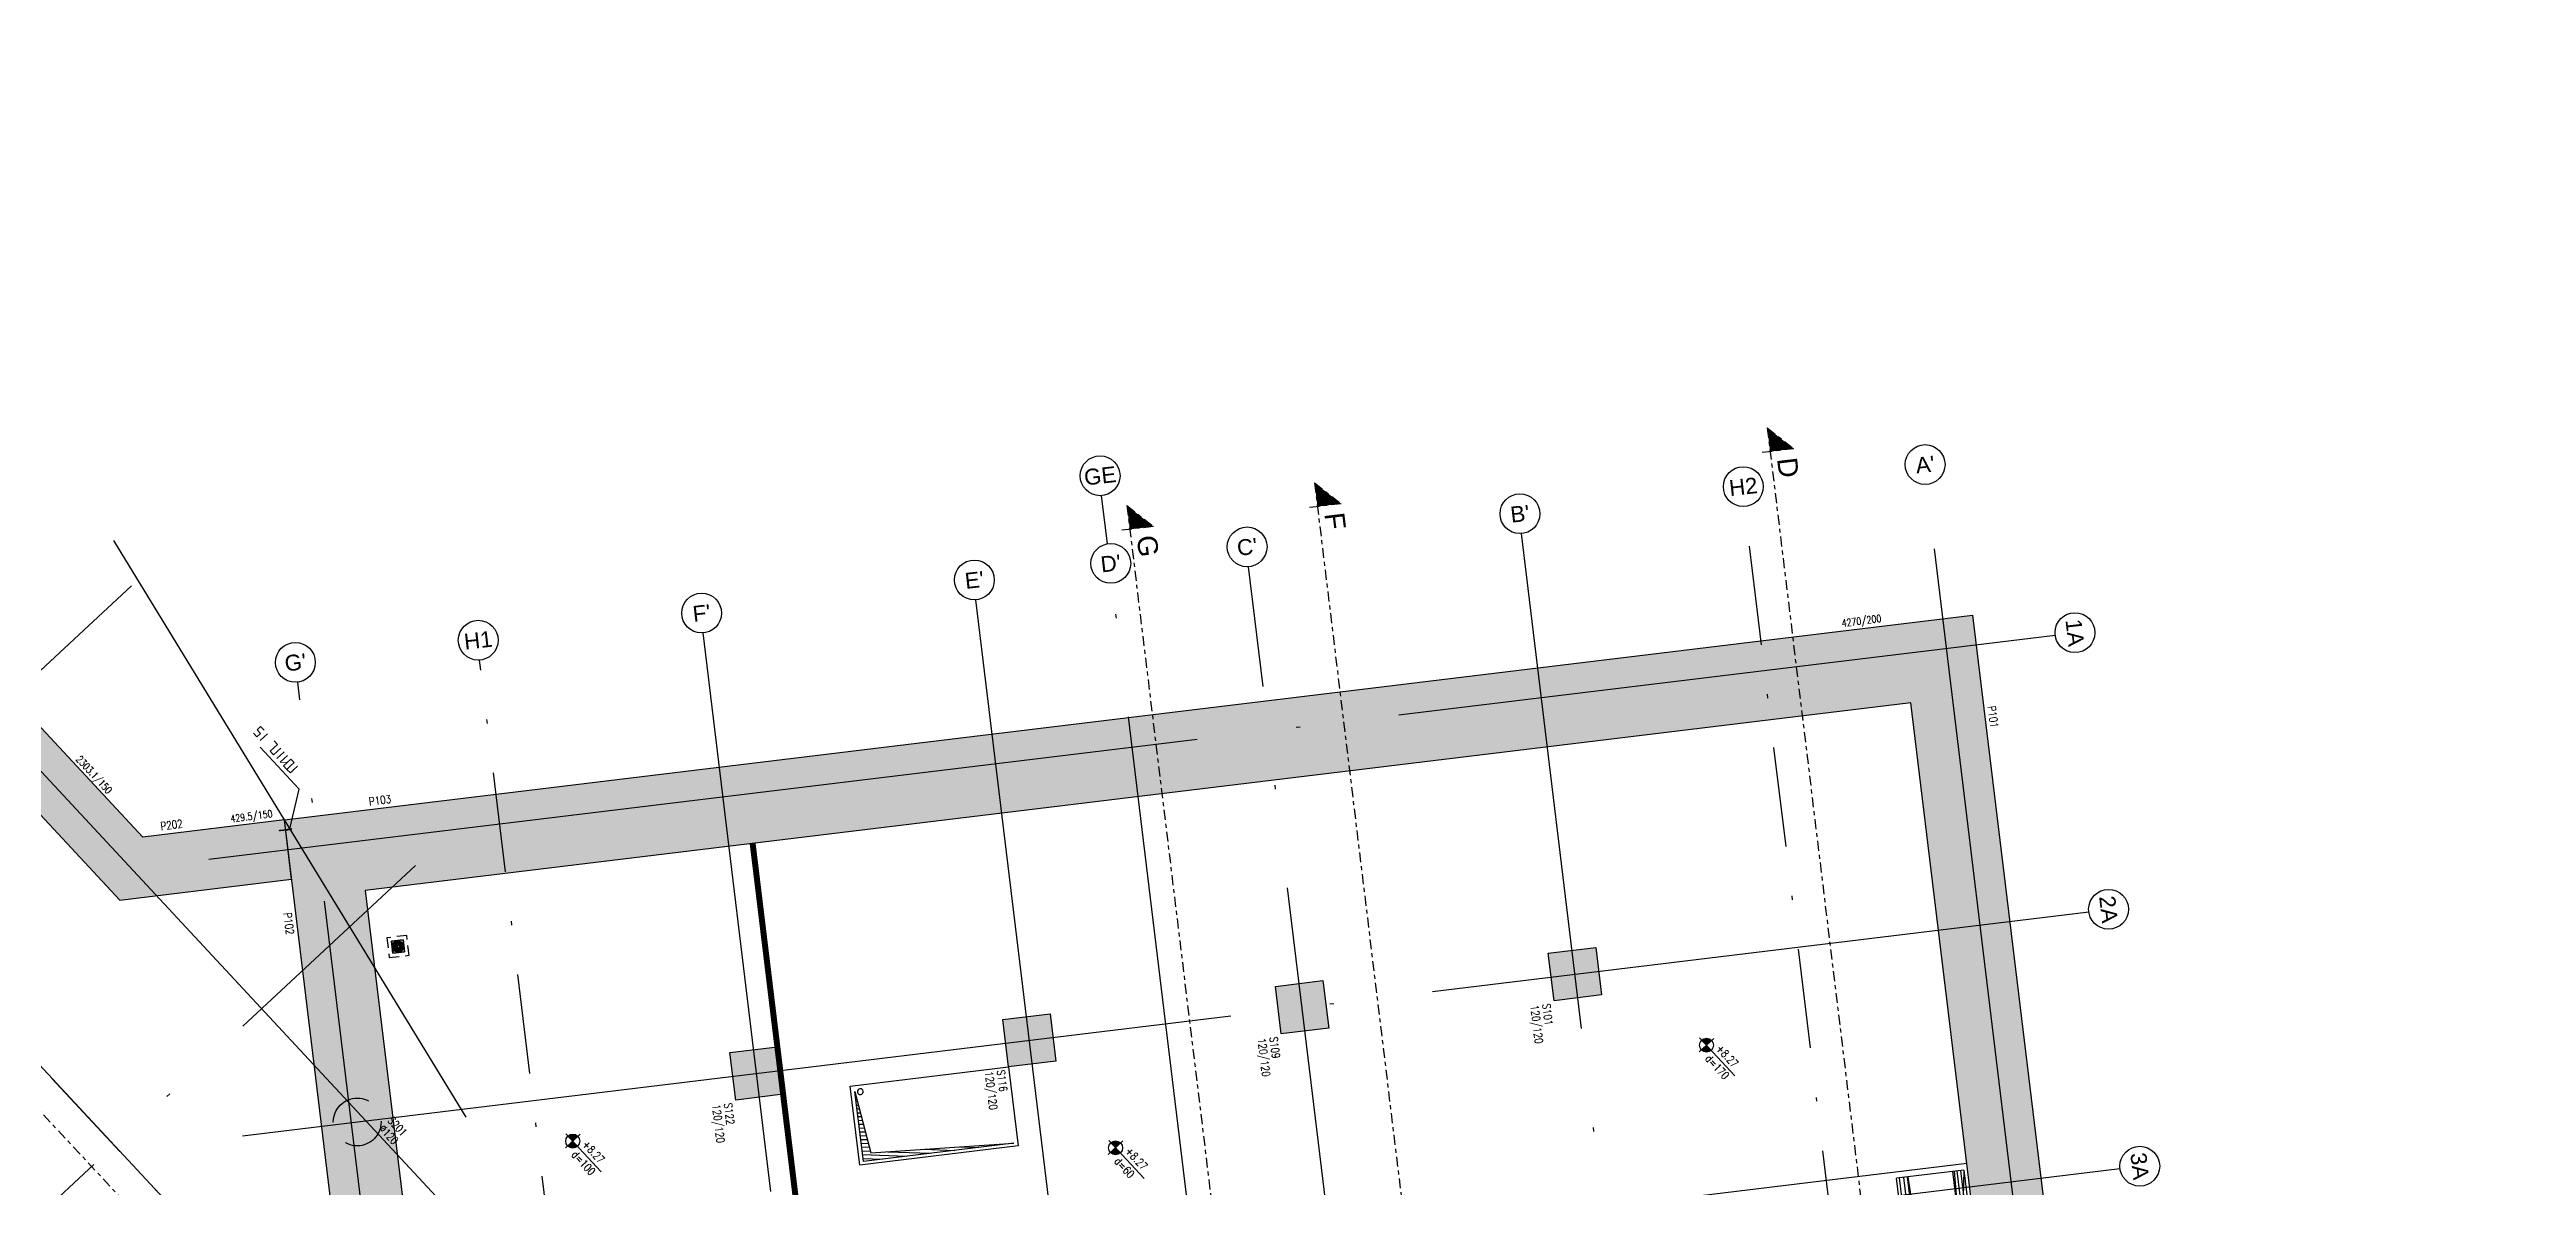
# Model space of a CAD drawing. Header units: millimetres. Extents: x 400382 to 401267, y 4543945 to 4544126.
# Drawn here: x 400428.8 to 400491, y 4544085.5 to 4544114.1 of the extents above; entities that cross this region are included whole.
import ezdxf
from ezdxf.enums import TextEntityAlignment as Align

# ---------------------------------------------------------------- set-up
doc = ezdxf.new("R2010")
doc.units = ezdxf.units.MM
for name, pattern in [('AKS', [3, 2.5, -0.25, 0, -0.25]), ('CENTER', [2, 1.25, -0.25, 0.25, -0.25]), ('CIZGI', [0.4, 0.25, -0.15]), ('CONTINU', [0]), ('DASHDOT2', [0.5, 0.25, -0.125, 0, -0.125]), ('HIDDEN', [0.375, 0.25, -0.125])]:
    doc.linetypes.add(name, pattern=pattern)
doc.layers.add('A-DETL', color=90, linetype='Continuous', lineweight=15)
for name, color, linetype in [('aks prota', 2, 'AKS'), ('boşluk prota', 2, 'Continuous'), ('boşluk taraması prota', 252, 'Continuous'), ('caks prota', 4, 'Continuous'), ('kesit tarama prota', 252, 'Continuous'), ('kiriş prota', 6, 'Continuous'), ('kolon prota', 1, 'Continuous'), ('kolon tarama prota', 252, 'Continuous'), ('lkolon prota', 4, 'Continuous'), ('lperde prota', 4, 'Continuous'), ('merdiven prota', 2, 'Continuous'), ('not çizgisi prota', 4, 'Continuous'), ('perde prota', 1, 'Continuous'), ('PRT-AL-TUNEL_EKSENI', 14, 'DASHDOT2'), ('PRT-MI-a_fit_drainage', 10, 'Continuous'), ('skesit prota', 7, 'Continuous'), ('st-s_level (kot)', 6, 'Continuous'), ('st-s_levelmark (kot işareti)', 4, 'Continuous'), ('st_s_su tutucu', 2, 'Continuous'), ('st_s_ölçü', 4, 'Continuous'), ('taks prota', 7, 'Continuous'), ('tkesit prota', 7, 'Continuous'), ('tkolon prota', 6, 'Continuous'), ('tperde prota', 6, 'Continuous')]:
    doc.layers.add(name, color=color, linetype=linetype)
doc.styles.add('Arial', font='Arial.ttf')
doc.styles.add('OLCU', font='romanstw.shx')
doc.styles.add('TAKS', font='Arial Unicode.ttf')
doc.styles.add('tkolon', font='romanstw.shx')
doc.dimstyles.new('1-50', dxfattribs={"dimtxt": 10, "dimasz": 4, "dimexe": 4, "dimexo": 8, "dimgap": 4, "dimtad": 1, "dimdec": 1, "dimrnd": 0.05, "dimzin": 9, "dimdsep": 46, "dimtxsty": 'OLCU', "dimblk1": 'OBLIQUE', "dimblk2": 'OBLIQUE', "dimsah": 1, "dimcen": 2, "dimdle": 4, "dimclrd": 4, "dimclre": 4, "dimclrt": 3, "dimadec": 1, "dimazin": 0, "dimtfac": 1, "dimtdec": 1, "dimtix": 1, "dimtmove": 2, "dimatfit": 3, "dimldrblk": 'OBLIQUE', "dimfxl": 1, "dimtvp": 1, "dimtolj": 1, "dimtzin": 1, "dimarcsym": 0})

# ---------------------------------------------------------------- blocks, each defined once
blk = doc.blocks.new('yürüyen mer 4')
at = {"color": 253}
blk.add_line((53984.21775055777, 3429.070000000022), (53984.21775055777, 3599.070000000097), dxfattribs=at)
blk.add_lwpolyline([(52756.28562343948, 3429.070000000068), (52756.28562343948, 3599.070000000026)], dxfattribs=at)
at = {"layer": 'st_s_ölçü', "color": 252, "ltscale": 0.1}
for points in [[(52756.28562343948, 3599.070000000026), (53984.21775055777, 3599.070000000097)], [(52756.28562343948, 3591.57), (53984.21775055777, 3591.57)], [(53984.21775055777, 3581.82), (52756.28562343948, 3581.82)], [(52756.28562343948, 3571.569999999953), (53984.21775055777, 3571.569999999954)], [(52756.28562343948, 3529.070000000047), (53984.21775055777, 3569.753421775848)], [(53984.21775055777, 3453.600293309346), (52756.28562343948, 3499.070000000047)], [(52756.28562343948, 3456.570000000047), (53984.21775055777, 3456.570000000047)], [(53984.21775055777, 3446.32), (52756.28562343948, 3446.320000000001)], [(52756.28562343948, 3436.570000000001), (53984.21775055777, 3436.57)], [(53984.21775055777, 3429.070000000022), (52756.28562343948, 3429.070000000068)]]:
    blk.add_lwpolyline(points, dxfattribs=at)
blk = doc.blocks.new('PLAN_KOT')
at = {"layer": 'st-s_levelmark (kot işareti)'}
h = blk.add_hatch(color=256, dxfattribs=at)
h.paths.add_polyline_path([(0, 17.5, 0.4142135623730951), (-17.5, 0), (0, 0)])
h.paths.add_polyline_path([(17.5, 0), (0, 0), (0, -17.5, 0.4142135623730951)])
for p, q in [((105, 0), (-25, 0)), ((0, 25), (0, -25))]:
    blk.add_line(p, q, dxfattribs=at)
blk.add_circle((0, 0), 17.5, dxfattribs=at)
at = {"layer": 'st-s_level (kot)', "color": 6, "style": 'OLCU', "width": 0.8}
for tag, p in [('KOT', (22.6700442370493, 9.780006943954504)), ('DÖŞEME_KALINLIĞI', (22.6700442370493, -27.62999305603444))]:
    blk.add_attdef(tag, p, '', height=20, dxfattribs=at)
blk = doc.blocks.new('_Oblique')
at = {"layer": 'st_s_ölçü', "lineweight": -2}
blk.add_line((-0.5, -0.5), (0.5, 0.5), dxfattribs=at)
blk = doc.blocks.new('D')
at = {"layer": 'st_s_su tutucu', "linetype": 'CONTINU', "ltscale": 0.2}
for p, q in [((-39987.83090962706, 52508.18991963421), (-39992.63090966878, 52508.18991966914)), ((-39992.63090966878, 52508.18991966914), (-39992.63090980848, 52507.38991968935)), ((-39992.63090980848, 52507.38991968935), (-39990.63090962501, 52506.05655179494)), ((-39990.6309096902, 52498.50671976196), (-39991.53117650332, 52498.50671977942)), ((-39991.53117650332, 52498.50671977942), (-39991.53117639622, 52497.87311976865)), ((-39991.53117639622, 52497.87311976865), (-39990.63090970417, 52497.87311978029)), ((-39990.63090962501, 52506.05655179494), (-39990.6309096902, 52498.50671976196)), ((-39990.63090970417, 52497.87311978029), (-39990.63090980196, 52488.50671968629)), ((-39989.83090974534, 52506.05655187643), (-39987.83090964103, 52507.38991968935)), ((-39989.83090955907, 52498.50671965136), (-39989.83090974534, 52506.05655187643)), ((-39988.9306429881, 52498.50671966883), (-39989.83090955907, 52498.50671965136)), ((-39989.83090992229, 52488.50671961062), (-39989.83090981984, 52497.87311973373)), ((-39989.83090981984, 52497.87311973373), (-39988.93064300207, 52497.87311962313)), ((-39988.93064300207, 52497.87311962313), (-39988.9306429881, 52498.50671966883)), ((-39987.83090964103, 52507.38991968935), (-39987.83090962706, 52508.18991963421)), ((-39992.63090980848, 52448.98991960261), (-39990.63090962501, 52450.32328749701)), ((-39992.63090966878, 52448.18991962282), (-39992.63090980848, 52448.98991960261)), ((-39987.83090962706, 52448.18991965774), (-39992.63090966878, 52448.18991962282)), ((-39990.63090992199, 52478.65671955824), (-39991.93117670823, 52478.6567195757)), ((-39991.93117670823, 52478.6567195757), (-39991.93117659182, 52477.72311959402)), ((-39991.93117659182, 52477.72311959402), (-39990.63090987367, 52477.72311951835)), ((-39990.63090980196, 52488.50671968629), (-39991.53117661508, 52488.50671963972)), ((-39991.53117661508, 52488.50671963972), (-39991.53117662905, 52487.87311965806)), ((-39991.53117662905, 52487.87311965806), (-39990.630909937, 52487.87311964059)), ((-39991.53117661508, 52467.87311965223), (-39991.53117662905, 52468.5067196339)), ((-39991.53117662905, 52468.5067196339), (-39990.630909937, 52468.50671965136)), ((-39990.63090980196, 52467.87311960567), (-39991.53117661508, 52467.87311965223)), ((-39991.53117650332, 52457.87311951254), (-39991.53117639622, 52458.50671952331)), ((-39991.53117639622, 52458.50671952331), (-39990.63090970417, 52458.50671951166)), ((-39990.6309096902, 52457.87311953), (-39991.53117650332, 52457.87311951254)), ((-39990.630909937, 52487.87311964059), (-39990.63090992199, 52478.65671955824)), ((-39990.630909937, 52468.50671965136), (-39990.63090992199, 52477.72311973372)), ((-39990.63090970417, 52458.50671951166), (-39990.63090980196, 52467.87311960567)), ((-39990.63090962501, 52450.32328749701), (-39990.6309096902, 52457.87311953)), ((-39988.93064335132, 52488.50671965136), (-39989.83090992229, 52488.50671961062)), ((-39989.83091007002, 52478.65671960481), (-39989.8309099316, 52487.87311978029)), ((-39989.8309099316, 52487.87311978029), (-39988.93064311383, 52487.87311964059)), ((-39988.53064343977, 52478.65671965137), (-39989.83091007002, 52478.65671960481)), ((-39989.83090998934, 52477.72311965805), (-39988.53064344908, 52477.72311964058)), ((-39989.83091007002, 52477.72311968715), (-39989.8309099316, 52468.50671951166)), ((-39989.8309099316, 52468.50671951166), (-39988.93064311383, 52468.50671965136)), ((-39988.93064335132, 52467.87311964059), (-39989.83090992229, 52467.87311968134)), ((-39989.83090992229, 52467.87311968134), (-39989.83090981984, 52458.50671955823)), ((-39989.83090981984, 52458.50671955823), (-39988.93064300207, 52458.50671966883)), ((-39988.9306429881, 52457.87311962313), (-39989.83090955907, 52457.87311964059)), ((-39989.83090955907, 52457.87311964059), (-39989.83090974534, 52450.32328741552)), ((-39989.83090974534, 52450.32328741552), (-39987.83090964103, 52448.98991960261)), ((-39988.93064311383, 52487.87311964059), (-39988.93064335132, 52488.50671965136)), ((-39988.93064311383, 52468.50671965136), (-39988.93064335132, 52467.87311964059)), ((-39988.93064300207, 52458.50671966883), (-39988.9306429881, 52457.87311962313)), ((-39988.53064344908, 52477.72311964058), (-39988.53064343977, 52478.65671965137)), ((-39987.83090964103, 52448.98991960261), (-39987.83090962706, 52448.18991965774))]:
    blk.add_line(p, q, dxfattribs=at)
blk = doc.blocks.new('YER SUZGECI_20x20')
at = {"color": 2}
blk.add_lwpolyline([(-20, 0), (0, 0), (0, 20), (-20, 20)], close=True, dxfattribs=at)
for points in [[(0, 20), (-20, 0)], [(-20, 20), (0, 0)]]:
    blk.add_lwpolyline(points, dxfattribs=at)
blk.add_circle((-10, 10), 7, dxfattribs=at)
blk = doc.blocks.new('+8.27 mekanik')
at = {"layer": 'kolon tarama prota'}
for p, q in [((4932.640960768782, 139741.7524051609), (4632.640960768782, 139741.7524051609)), ((4632.640960768782, 139741.7524051609), (4632.640960768782, 139441.7524051609)), ((4632.640960768782, 139441.7524051609), (4632.640960768782, 139741.7524051609)), ((4632.640960768782, 139741.7524051609), (4932.640960768782, 139741.7524051609)), ((4632.640960768782, 139741.7524051609), (4632.640960768782, 139741.7524051609)), ((4632.640960768782, 139441.7524051609), (4932.640960768782, 139441.7524051609)), ((4932.640960768782, 139441.7524051609), (4632.640960768782, 139441.7524051609)), ((4632.640960768782, 139441.7524051609), (4632.640960768782, 139441.7524051609)), ((4662.745172685964, 139596.7524051609), (4642.730274972449, 139596.7524051609)), ((4642.730274972449, 139596.7524051609), (4662.745172685964, 139596.7524051609)), ((4642.730274972449, 139596.7524051609), (4642.730274972449, 139596.7524051609)), ((4642.730274972449, 139586.7524051609), (4662.745172685964, 139586.7524051609)), ((4662.745172685964, 139586.7524051609), (4642.730274972449, 139586.7524051609)), ((4642.730274972449, 139586.7524051609), (4642.730274972449, 139586.7524051609)), ((4662.745172685964, 139596.7524051609), (4662.745172685964, 139596.7524051609)), ((4662.745172685964, 139586.7524051609), (4662.745172685964, 139586.7524051609)), ((4707.807813033303, 139596.7524051609), (4687.77263096373, 139596.7524051609)), ((4687.77263096373, 139596.7524051609), (4707.807813033303, 139596.7524051609)), ((4687.77263096373, 139596.7524051609), (4687.77263096373, 139596.7524051609)), ((4687.772630963731, 139586.7524051609), (4707.807813033303, 139586.7524051609)), ((4707.807813033303, 139586.7524051609), (4687.772630963731, 139586.7524051609)), ((4687.772630963731, 139586.7524051609), (4687.772630963731, 139586.7524051609)), ((4707.807813033303, 139596.7524051609), (4707.807813033303, 139596.7524051609)), ((4707.807813033303, 139586.7524051609), (4707.807813033303, 139586.7524051609)), ((4753.060561853284, 139596.7524051609), (4732.891588913451, 139596.7524051609)), ((4732.891588913451, 139596.7524051609), (4753.060561853284, 139596.7524051609)), ((4732.891588913451, 139596.7524051609), (4732.891588913451, 139596.7524051609)), ((4732.891588913451, 139586.7524051609), (4753.060561853284, 139586.7524051609)), ((4753.060561853284, 139586.7524051609), (4732.891588913451, 139586.7524051609)), ((4732.891588913451, 139586.7524051609), (4732.891588913451, 139586.7524051609)), ((4753.060561853284, 139596.7524051609), (4753.060561853284, 139596.7524051609)), ((4753.060561853284, 139586.7524051609), (4753.060561853284, 139586.7524051609)), ((4777.640960768781, 139731.6630909572), (4777.640960768782, 139711.6481932437)), ((4777.640960768782, 139711.6481932437), (4777.640960768781, 139731.6630909572)), ((4777.640960768781, 139731.6630909572), (4777.640960768781, 139731.6630909572)), ((4777.640960768782, 139711.6481932437), (4777.640960768782, 139711.6481932437)), ((4777.640960768781, 139686.620734966), (4777.640960768782, 139666.5855528964)), ((4777.640960768782, 139666.5855528964), (4777.640960768781, 139686.620734966)), ((4777.640960768781, 139686.620734966), (4777.640960768781, 139686.620734966)), ((4777.640960768782, 139666.5855528964), (4777.640960768782, 139666.5855528964)), ((4777.640960768782, 139641.5017770162), (4777.640960768782, 139621.3328040764)), ((4777.640960768782, 139621.3328040764), (4777.640960768782, 139641.5017770162)), ((4777.640960768782, 139641.5017770162), (4777.640960768782, 139641.5017770162)), ((4777.640960768782, 139621.3328040764), (4777.640960768782, 139621.3328040764)), ((4777.640960768782, 139562.1720062454), (4777.640960768782, 139542.0030333055)), ((4777.640960768782, 139542.0030333055), (4777.640960768782, 139562.1720062454)), ((4777.640960768782, 139562.1720062454), (4777.640960768782, 139562.1720062454)), ((4777.640960768782, 139542.0030333055), (4777.640960768782, 139542.0030333055)), ((4777.640960768782, 139516.9192574254), (4777.640960768782, 139496.8840753558)), ((4777.640960768782, 139496.8840753558), (4777.640960768782, 139516.9192574254)), ((4777.640960768782, 139516.9192574254), (4777.640960768782, 139516.9192574254)), ((4777.640960768783, 139496.8840753558), (4777.640960768783, 139496.8840753558)), ((4777.640960768782, 139471.8566170781), (4777.640960768782, 139451.8417193646)), ((4777.640960768782, 139451.8417193646), (4777.640960768782, 139471.8566170781)), ((4777.640960768782, 139471.8566170781), (4777.640960768782, 139471.8566170781)), ((4777.640960768784, 139451.8417193646), (4777.640960768784, 139451.8417193646)), ((4787.640960768782, 139711.6481932437), (4787.640960768782, 139731.6630909572)), ((4787.640960768782, 139731.6630909572), (4787.640960768782, 139711.6481932437)), ((4787.640960768781, 139731.6630909572), (4787.640960768781, 139731.6630909572)), ((4787.640960768782, 139711.6481932437), (4787.640960768782, 139711.6481932437)), ((4787.640960768782, 139666.5855528964), (4787.640960768782, 139686.620734966)), ((4787.640960768782, 139686.620734966), (4787.640960768782, 139666.5855528964)), ((4787.640960768782, 139686.620734966), (4787.640960768782, 139686.620734966)), ((4787.640960768782, 139666.5855528964), (4787.640960768782, 139666.5855528964)), ((4787.640960768782, 139621.3328040764), (4787.640960768782, 139641.5017770162)), ((4787.640960768782, 139641.5017770162), (4787.640960768782, 139621.3328040764)), ((4787.640960768782, 139641.5017770162), (4787.640960768782, 139641.5017770162)), ((4787.640960768782, 139621.3328040764), (4787.640960768782, 139621.3328040764)), ((4787.640960768783, 139542.0030333055), (4787.640960768782, 139562.1720062454)), ((4787.640960768782, 139562.1720062454), (4787.640960768783, 139542.0030333055)), ((4787.640960768782, 139562.1720062454), (4787.640960768782, 139562.1720062454)), ((4787.640960768783, 139542.0030333055), (4787.640960768783, 139542.0030333055)), ((4787.640960768783, 139496.8840753558), (4787.640960768782, 139516.9192574254)), ((4787.640960768782, 139516.9192574254), (4787.640960768783, 139496.8840753558)), ((4787.640960768782, 139516.9192574254), (4787.640960768782, 139516.9192574254)), ((4787.640960768783, 139496.8840753558), (4787.640960768783, 139496.8840753558)), ((4787.640960768783, 139451.8417193646), (4787.640960768782, 139471.8566170781)), ((4787.640960768782, 139471.8566170781), (4787.640960768783, 139451.8417193646)), ((4787.640960768781, 139471.8566170781), (4787.640960768781, 139471.8566170781)), ((4787.640960768783, 139451.8417193646), (4787.640960768783, 139451.8417193646)), ((4832.390332624112, 139596.7524051609), (4812.22135968428, 139596.7524051609)), ((4812.22135968428, 139596.7524051609), (4832.390332624112, 139596.7524051609)), ((4812.22135968428, 139596.7524051609), (4812.22135968428, 139596.7524051609)), ((4812.22135968428, 139586.7524051609), (4832.390332624113, 139586.7524051609)), ((4832.390332624113, 139586.7524051609), (4812.22135968428, 139586.7524051609)), ((4812.22135968428, 139586.7524051609), (4812.22135968428, 139586.7524051609)), ((4832.390332624112, 139596.7524051609), (4832.390332624112, 139596.7524051609)), ((4832.390332624113, 139586.7524051609), (4832.390332624113, 139586.7524051609)), ((4877.509290573833, 139596.7524051609), (4857.474108504261, 139596.7524051609)), ((4857.474108504261, 139596.7524051609), (4877.509290573833, 139596.7524051609)), ((4857.474108504261, 139596.7524051609), (4857.474108504261, 139596.7524051609)), ((4857.474108504261, 139586.7524051609), (4877.509290573833, 139586.7524051609)), ((4877.509290573833, 139586.7524051609), (4857.474108504261, 139586.7524051609)), ((4857.474108504261, 139586.7524051609), (4857.474108504261, 139586.7524051609)), ((4877.509290573833, 139596.7524051609), (4877.509290573833, 139596.7524051609)), ((4877.509290573833, 139586.7524051609), (4877.509290573833, 139586.7524051609)), ((4922.551646565114, 139596.7524051609), (4902.5367488516, 139596.7524051609)), ((4902.5367488516, 139596.7524051609), (4922.551646565114, 139596.7524051609)), ((4902.5367488516, 139596.7524051609), (4902.5367488516, 139596.7524051609)), ((4902.5367488516, 139586.7524051609), (4922.551646565114, 139586.7524051609)), ((4922.551646565114, 139586.7524051609), (4902.5367488516, 139586.7524051609)), ((4902.5367488516, 139586.7524051609), (4902.5367488516, 139586.7524051609)), ((4922.551646565114, 139596.7524051609), (4922.551646565114, 139596.7524051609)), ((4922.551646565114, 139586.7524051609), (4922.551646565114, 139586.7524051609)), ((4932.640960768782, 139441.7524051609), (4932.640960768782, 139741.7524051609)), ((4932.640960768782, 139741.7524051609), (4932.640960768782, 139441.7524051609)), ((4932.640960768782, 139741.7524051609), (4932.640960768782, 139741.7524051609)), ((4932.640960768782, 139441.7524051609), (4932.640960768782, 139441.7524051609))]:
    blk.add_line(p, q, dxfattribs=at)
for centre, radius, start, end in [((9802.749772603245, 150677.4372091678), 72.00000000000793, 0, 180), ((9802.749772603245, 150677.4372091678), 72.00000000000364, 180, 0), ((4782.640960768782, 139591.7524051609), 140, 92.04671309772442, 177.9532869025657), ((4782.640960768782, 139591.7524051609), 140, 92.04671309772442, 177.9532869025657), ((4782.640960768782, 139591.7524051609), 140, 182.0467130974343, 267.9532869022756), ((4782.640960768782, 139591.7524051609), 140, 182.0467130974343, 267.9532869022756), ((4782.640960768782, 139591.7524051609), 120, 92.38801546325764, 177.6119845372868), ((4782.640960768782, 139591.7524051609), 120, 92.38801546325764, 177.6119845372868), ((4782.640960768782, 139591.7524051609), 120, 182.3880154627132, 267.6119845367423), ((4782.640960768782, 139591.7524051609), 120, 182.3880154627132, 267.6119845367423), ((4782.640960768782, 139591.7524051609), 100.0000000000001, 90, 270), ((4782.640960768782, 139591.7524051609), 100.0000000000001, 90, 270), ((4782.640960768782, 139591.7524051609), 94.99999999999997, 93.01696130983412, 176.9830386893963), ((4782.640960768782, 139591.7524051609), 95, 93.01696130983412, 176.9830386893963), ((4782.640960768782, 139591.7524051609), 94.99999999999999, 183.0169613106037, 266.9830386901659), ((4782.640960768782, 139591.7524051609), 94.99999999999999, 183.0169613106037, 266.9830386901659), ((4782.640960768782, 139591.7524051609), 90.00000000000007, 90, 270), ((4782.640960768782, 139591.7524051609), 90.00000000000007, 90, 270), ((4782.640960768782, 139591.7524051609), 75, 93.82255372926338, 176.1774462699498), ((4782.640960768782, 139591.7524051609), 74.99999999999999, 93.82255372926338, 176.1774462699498), ((4782.640960768782, 139591.7524051609), 74.99999999999999, 183.8225537300502, 266.1774462707366), ((4782.640960768782, 139591.7524051609), 75.00000000000001, 183.8225537300502, 266.1774462707366), ((4782.640960768782, 139591.7524051609), 50.00000000000003, 90, 270), ((4782.640960768782, 139591.7524051609), 50.00000000000003, 90, 270), ((4782.640960768782, 139591.7524051609), 49.99999999999999, 95.73917047735931, 174.2608295224026), ((4782.640960768782, 139591.7524051609), 50.00000000000001, 95.73917047735931, 174.2608295224026), ((4782.640960768782, 139591.7524051609), 50.00000000000001, 185.7391704775974, 264.2608295226407), ((4782.640960768782, 139591.7524051609), 49.99999999999998, 185.7391704775974, 264.2608295226407), ((4782.640960768782, 139591.7524051609), 30, 99.59406822676259, 170.4059317736897), ((4782.640960768782, 139591.7524051609), 29.99999999999999, 99.59406822676259, 170.4059317736897), ((4782.640960768782, 139591.7524051609), 29.99999999999999, 189.5940682263103, 260.4059317732375), ((4782.640960768782, 139591.7524051609), 30.00000000000001, 189.5940682263103, 260.4059317732375), ((4782.640960768782, 139591.7524051609), 100.0000000000001, 270, 90), ((4782.640960768782, 139591.7524051609), 100.0000000000001, 270, 90), ((4782.640960768782, 139591.7524051609), 90.00000000000009, 270, 90), ((4782.640960768782, 139591.7524051609), 90.00000000000009, 270, 90), ((4782.640960768782, 139591.7524051609), 50.00000000000003, 270, 90), ((4782.640960768782, 139591.7524051609), 50.00000000000003, 270, 90), ((4782.640960768782, 139591.7524051609), 140, 2.04671309743427, 87.95328690227556), ((4782.640960768782, 139591.7524051609), 140, 2.04671309743427, 87.95328690227556), ((4782.640960768782, 139591.7524051609), 120, 2.388015462713156, 87.61198453674236), ((4782.640960768782, 139591.7524051609), 120, 2.388015462713156, 87.61198453674236), ((4782.640960768782, 139591.7524051609), 95.00000000000001, 3.016961310603695, 86.98303869016591), ((4782.640960768782, 139591.7524051609), 95.00000000000001, 3.016961310603695, 86.98303869016591), ((4782.640960768782, 139591.7524051609), 74.99999999999999, 3.822553730050246, 86.17744627073662), ((4782.640960768782, 139591.7524051609), 75.00000000000003, 3.822553730050246, 86.17744627073662), ((4782.640960768782, 139591.7524051609), 50.00000000000001, 5.739170477597422, 84.26082952264073), ((4782.640960768782, 139591.7524051609), 49.99999999999999, 5.739170477597422, 84.26082952264073), ((4782.640960768782, 139591.7524051609), 29.99999999999999, 9.594068226310286, 80.40593177323743), ((4782.640960768782, 139591.7524051609), 30.00000000000001, 9.594068226310286, 80.40593177323743), ((4782.640960768782, 139591.7524051609), 49.99999999999999, 275.7391704773593, 354.2608295224026), ((4782.640960768782, 139591.7524051609), 30.00000000000001, 279.5940682267626, 350.4059317736897), ((4782.640960768782, 139591.7524051609), 94.99999999999999, 273.0169613098341, 356.9830386893963), ((4782.640960768782, 139591.7524051609), 75.00000000000001, 273.8225537292634, 356.1774462699498), ((4782.640960768782, 139591.7524051609), 140, 272.0467130977244, 357.9532869025658), ((4782.640960768782, 139591.7524051609), 120, 272.3880154632576, 357.6119845372868), ((4782.640960768782, 139591.7524051609), 29.99999999999999, 279.5940682267626, 350.4059317736897), ((4782.640960768782, 139591.7524051609), 50.00000000000001, 275.7391704773593, 354.2608295224026), ((4782.640960768782, 139591.7524051609), 74.99999999999999, 273.8225537292634, 356.1774462699498), ((4782.640960768782, 139591.7524051609), 95.00000000000003, 273.0169613098341, 356.9830386893963), ((4782.640960768782, 139591.7524051609), 120, 272.3880154632576, 357.6119845372868), ((4782.640960768782, 139591.7524051609), 140, 272.0467130977244, 357.9532869025658)]:
    blk.add_arc(centre, radius, start, end, dxfattribs=at)

msp = doc.modelspace()

# ---------------------------------------------------------------- hatches: boundary and pattern name
at = {"layer": 'boşluk taraması prota', "ltscale": 2}
h = msp.add_hatch(dxfattribs=at)
h.set_pattern_fill('ANSI31', color=256, scale=0.03, angle=-47.07600604100573, style=0)
h.set_pattern_definition([(357.9239939589943, (399678.144283602, 4544261.642283959), (0.003450451554591755, 0.09518748281191922), [])])
h.paths.add_polyline_path([(400449.0696525578, 4544087.922431828), (400449.4677294386, 4544086.380618252), (400453.0551526817, 4544086.624793358), (400449.2828662912, 4544086.166693597)])
at = {"layer": 'kesit tarama prota'}
h = msp.add_hatch(color=256, dxfattribs=at)
h.dxf.hatch_style = 1
h.paths.add_polyline_path([(400472.6448832452, 4544104.067067225), (400471.9769275375, 4544104.59035985), (400472.0492590787, 4544103.994735683)])
h = msp.add_hatch(color=256, dxfattribs=at)
h.dxf.hatch_style = 1
h.paths.add_polyline_path([(400461.2770638056, 4544102.686579416), (400460.6091080974, 4544103.209872041), (400460.6814396391, 4544102.614247874)])
h = msp.add_hatch(color=256, dxfattribs=at)
h.dxf.hatch_style = 1
h.paths.add_polyline_path([(400456.5654046941, 4544102.114403944), (400455.8974489863, 4544102.63769657), (400455.969780528, 4544102.042072402)])
at = {"layer": 'kolon tarama prota'}
h = msp.add_hatch(color=256, dxfattribs=at)
h.dxf.hatch_style = 1
h.paths.add_polyline_path([(400441.0592837688, 4544042.730103491), (400440.7510612002, 4544045.264066026), (400397.5101490701, 4544091.757768668), (400415.7433674592, 4544108.715355381), (400430.6105204234, 4544092.729823278), (400434.9238637513, 4544093.253628033), (400434.7430348983, 4544094.742688451), (400431.1884057485, 4544094.311020598), (400416.0245210147, 4544110.61560607), (400414.1572637097, 4544108.878985744), (400413.884852678, 4544109.171888851), (400413.5919495719, 4544108.899477819), (400413.8643606035, 4544108.606574712), (400409.6904913336, 4544104.724717513), (400409.418080302, 4544105.017620619), (400409.1251771948, 4544104.745209588), (400409.3975882265, 4544104.452306481), (400402.2214629049, 4544097.778236944), (400401.949051796, 4544098.071140135), (400401.6561486889, 4544097.798729103), (400401.9285597978, 4544097.505825913), (400397.7546897372, 4544093.623967977), (400397.4822786283, 4544093.916871168), (400397.1893755216, 4544093.644460136), (400397.4617866306, 4544093.351556946), (400395.5945293256, 4544091.61493662)])
h = msp.add_hatch(color=256, dxfattribs=at)
h.dxf.hatch_style = 1
h.paths.add_polyline_path([(400490.225283952, 4543992.068152992), (400477.1315568555, 4544099.890275298), (400434.7430348983, 4544094.742688451), (400434.9238637513, 4544093.253628033), (400436.9886808908, 4544076.263764689), (400429.4432434738, 4544069.242885474), (400439.0969334147, 4544058.862998294), (400441.0592837688, 4544042.730103491), (400490.5329283723, 4543989.534812098)])
h.paths.add_polyline_path([(400442.7345320228, 4544043.865573593), (400440.8338261824, 4544059.491675889), (400431.844165578, 4544069.157582236), (400438.8712125244, 4544075.693003213), (400436.7709464133, 4544092.974261155), (400475.5857894924, 4544097.687866784), (400488.0371958343, 4543995.155024338)], flags=16)
h.paths.add_polyline_path([(400459.8903657324, 4544037.239568103), (400460.8056879407, 4544038.090852577), (400459.3755300464, 4544039.628593864), (400458.4602078381, 4544038.77730939), (400457.4596333541, 4544039.853151925), (400463.1712439335, 4544045.16516704), (400466.0375036723, 4544042.083293383), (400465.122181464, 4544041.23200891), (400466.5523393583, 4544039.694267623), (400467.4673045506, 4544040.545935968), (400473.975189934, 4544033.548495976), (400473.0600817739, 4544032.696694665), (400474.2418641453, 4544031.426012908), (400469.445718742, 4544026.965415232), (400467.8849356468, 4544028.64360798), (400468.8002578551, 4544029.494892454), (400467.3700999613, 4544031.03263374), (400466.454777753, 4544030.181349266)], flags=0)
h.paths.add_polyline_path([(400460.3143513352, 4544037.224199046), (400461.2296735439, 4544038.07548352), (400459.3908991022, 4544040.052579466), (400458.4755768939, 4544039.201294993), (400457.8836189569, 4544039.837782869), (400463.1558748772, 4544044.741181437), (400465.613518069, 4544042.09866244), (400464.6981958607, 4544041.247377966), (400466.536970302, 4544039.270282019), (400467.4522925103, 4544040.121566493), (400473.5515613467, 4544033.56348116), (400472.6360961706, 4544032.712063721), (400473.817878542, 4544031.441381965), (400469.4610877978, 4544027.389400836), (400468.30892125, 4544028.628238923), (400469.2242434584, 4544029.479523396), (400467.3854690171, 4544031.456619343), (400466.4701468088, 4544030.60533487)], flags=0)
h.paths.add_polyline_path([(400473.9353484474, 4544079.757135538), (400473.8991830852, 4544080.054944262), (400475.8845969737, 4544080.296049399), (400475.9207623373, 4544079.998240676)], flags=0)
h = msp.add_hatch(color=256, dxfattribs=at)
h.dxf.hatch_style = 1
h.paths.add_polyline_path([(400467.6693539554, 4544091.538673739), (400467.8140170393, 4544090.347425406), (400466.6227687052, 4544090.202762323), (400466.4781056223, 4544091.394010656)])
h = msp.add_hatch(color=256, dxfattribs=at)
h.dxf.hatch_style = 1
h.paths.add_polyline_path([(400460.8196760369, 4544090.706861014), (400460.9643391203, 4544089.51561268), (400459.7730907868, 4544089.370949598), (400459.6284277029, 4544090.562197931)])
h = msp.add_hatch(color=256, dxfattribs=at)
h.dxf.hatch_style = 1
h.paths.add_polyline_path([(400453.9699981185, 4544089.875048289), (400454.1146612014, 4544088.683799956), (400452.9234128678, 4544088.539136873), (400452.7787497845, 4544089.730385207)])
h = msp.add_hatch(color=256, dxfattribs=at)
h.dxf.hatch_style = 1
h.paths.add_polyline_path([(400447.1203202, 4544089.043235565), (400447.2649832829, 4544087.851987232), (400446.0737349489, 4544087.707324147), (400445.929071866, 4544088.898572481)])

# ---------------------------------------------------------------- linework, layer by layer
at = {"layer": 'A-DETL', "color": 1, "lineweight": 5}
msp.add_lwpolyline([(400410.4979693955, 4544108.041349595), (400516.5495531103, 4543994.012052914)], dxfattribs=at)
at = {"layer": 'aks prota', "ltscale": 10}
for p, q in [((400522.9032626641, 4543994.595651647), (400411.7644162835, 4544114.094899493)), ((400490.074145942, 4543987.091367729), (400475.9776040842, 4544103.171308074)), ((400455.4074342377, 4544101.679418743), (400455.2604936119, 4544102.889421828)), ((400478.1981526036, 4543999.860730716), (400465.8023563591, 4544101.935644056)), ((400466.206297732, 4544012.754670901), (400455.5278394814, 4544100.687924968)), ((400470.2035826892, 4544008.456690839), (400458.9526784406, 4544101.10383133)), ((400404.8437960725, 4544076.386700369), (400430.9016879043, 4544100.621531043)), ((400462.2090127748, 4544017.052650963), (400452.1030005217, 4544100.272018606)), ((400454.2144428599, 4544025.648611086), (400445.2533226032, 4544099.440205881)), ((400432.8479693108, 4544093.757045074), (400479.2073851712, 4544099.386850227)), ((400442.3891335484, 4544038.000622261), (400435.0780764199, 4544098.204542051)), ((400411.6540718614, 4544069.064122703), (400438.034088545, 4544093.598541744)), ((400433.6918372931, 4544086.808096461), (400480.0512531535, 4544092.437901613)), ((400434.4754289906, 4544080.35550132), (400480.8348448505, 4544085.985306472))]:
    msp.add_line(p, q, dxfattribs=at)
at = {"layer": 'boşluk prota', "ltscale": 0.05}
msp.add_lwpolyline([(400449.0696525578, 4544087.922431828), (400449.4677294386, 4544086.380618252), (400453.0551526817, 4544086.624793358), (400449.2828662912, 4544086.166693597)], close=True, dxfattribs=at)
at = {"layer": 'caks prota', "ltscale": 0.05}
for centre in [(400455.2248224728, 4544103.388147774), (400475.9419329455, 4544103.670034021), (400471.3754794588, 4544103.115492017), (400465.7666852209, 4544102.434370004), (400458.9170073024, 4544101.602557278), (400455.4921683432, 4544101.186650916), (400452.0673293835, 4544100.770744553), (400445.217651465, 4544099.938931828), (400439.608857227, 4544099.257809814), (400479.7037386438, 4544099.447126511), (400435.0178001351, 4544098.700895524), (400480.5476066251, 4544092.498177897), (400481.3311983226, 4544086.045582756)]:
    msp.add_circle(centre, 0.5, dxfattribs=at)
at = {"layer": 'kiriş prota'}
for points in [[(400448.952581069, 4544088.056959695), (400452.9234088482, 4544088.539169971), (400453.1645180052, 4544086.553722983), (400449.1936902259, 4544086.071512708), (400448.952581069, 4544088.056959695)], [(400468.4529456533, 4544085.086078598), (400476.9902269193, 4544086.122830877)]]:
    msp.add_lwpolyline(points, dxfattribs=at)
at = {"layer": 'kolon prota', "color": 1}
for points in [[(400467.6693539554, 4544091.538673739), (400467.8140170393, 4544090.347425406), (400466.6227687052, 4544090.202762323), (400466.4781056223, 4544091.394010656)], [(400460.8196760369, 4544090.706861014), (400460.9643391203, 4544089.51561268), (400459.7730907868, 4544089.370949598), (400459.6284277029, 4544090.562197931)], [(400453.9699981185, 4544089.875048289), (400454.1146612014, 4544088.683799956), (400452.9234128678, 4544088.539136873), (400452.7787497845, 4544089.730385207)], [(400447.1203202, 4544089.043235565), (400447.2649832829, 4544087.851987232), (400446.0737349489, 4544087.707324147), (400445.929071866, 4544088.898572481)]]:
    msp.add_lwpolyline(points, close=True, dxfattribs=at)
at = {"layer": 'kolon prota', "color": 5, "linetype": 'HIDDEN', "ltscale": 5}
msp.add_circle((400436.5704412339, 4544087.156704823), 0.5999999999976544, dxfattribs=at)
at = {"layer": 'merdiven prota', "color": 4}
msp.add_line((400476.9107415644, 4544085.947850486), (400476.6675935131, 4544074.677868815), dxfattribs=at)
at = {"layer": 'perde prota'}
for points in [[(400415.7433674592, 4544108.715355381), (400430.6105204234, 4544092.729823278), (400434.9238637513, 4544093.253628033), (400434.7430348983, 4544094.742688451), (400431.1884057485, 4544094.311020598), (400416.0245210147, 4544110.61560607)], [(400429.4432434738, 4544069.242885474), (400436.9886808908, 4544076.263764689), (400434.7429687735, 4544094.742680421), (400477.1315568555, 4544099.890275298), (400490.5329283723, 4543989.534812098), (400441.0592837688, 4544042.730103491), (400439.0969334147, 4544058.862998294), (400429.4432434738, 4544069.242885474)], [(400440.8338261824, 4544059.491675889), (400442.7345320228, 4544043.865573593), (400488.0371958343, 4543995.155024338), (400475.5857894924, 4544097.687866784), (400436.7709464133, 4544092.974261155), (400438.8712125244, 4544075.693003213), (400431.844165578, 4544069.157582236), (400440.8338261824, 4544059.491675889)]]:
    msp.add_lwpolyline(points, dxfattribs=at)
at = {"layer": 'PRT-AL-TUNEL_EKSENI', "ltscale": 10}
for p, q in [((400408.0665145619, 4544110.65571022), (400519.2053609425, 4543991.156462374)), ((400484.7444308675, 4543992.822009746), (400471.411150597, 4544102.61676607)), ((400447.6681645964, 4544032.687332056), (400439.6445283657, 4544098.759083867))]:
    msp.add_line(p, q, dxfattribs=at)
at = {"layer": 'PRT-MI-a_fit_drainage', "color": 2, "linetype": 'CIZGI'}
msp.add_lwpolyline([(400437.8723394461, 4544091.345179303), (400437.8120631613, 4544091.841532774), (400437.3157096896, 4544091.78125649), (400437.3759859735, 4544091.284903018)], close=True, dxfattribs=at)
at = {"layer": 'skesit prota', "linetype": 'CENTER', "ltscale": 0.2}
for p, q in [((400471.9769275375, 4544104.59035985), (400472.6448832452, 4544104.067067225)), ((400472.6448832452, 4544104.067067225), (400471.7514469959, 4544103.958569913)), ((400460.6091080974, 4544103.209872041), (400461.2770638056, 4544102.686579416)), ((400455.8974489863, 4544102.63769657), (400456.5654046941, 4544102.114403944)), ((400461.2770638056, 4544102.686579416), (400460.3836275549, 4544102.578082103)), ((400456.5654046941, 4544102.114403944), (400455.6719684438, 4544102.005906632))]:
    msp.add_line(p, q, dxfattribs=at)
for points in [[(400485.5836589411, 4544084.631196892), (400436.727595001, 4544078.69820323), (400405.7329538446, 4544112.024411177)], [(400471.9769275375, 4544104.59035985), (400486.2862764113, 4543986.758030446)], [(400460.6091080974, 4544103.209872041), (400466.0874030166, 4544058.098088325)], [(400455.8974489863, 4544102.63769657), (400463.0976260286, 4544043.346834315)], [(400455.8974489863, 4544102.63769657), (400463.0976260286, 4544043.346834315)]]:
    msp.add_lwpolyline(points, dxfattribs=at)
at = {"layer": 'st_s_ölçü', "color": 6, "lineweight": 0}
for points in [[(400434.2297269558, 4544096.998339947), (400434.1454432383, 4544097.088963894), (400434.0548192924, 4544097.004680176), (400434.1391030094, 4544096.91405623), (400434.0484790634, 4544096.829772513), (400433.9641953465, 4544096.920396458)], [(400434.5668618251, 4544096.635844164), (400434.3856139332, 4544096.467276728)], [(400434.5668618251, 4544096.635844164), (400434.4762378791, 4544096.551560446), (400434.3856139332, 4544096.467276728), (400434.4698976502, 4544096.376652782), (400434.5605215961, 4544096.4609365), (400434.6511455425, 4544096.545220217)], [(400434.4825781081, 4544096.726468109), (400434.5668618251, 4544096.635844164)], [(400434.7354292599, 4544096.454596271), (400434.5541813676, 4544096.286028836)], [(400434.8197129774, 4544096.363972325), (400434.729089031, 4544096.279688608), (400434.6384650851, 4544096.19540489), (400434.8133727484, 4544096.189064661), (400434.9039966948, 4544096.273348378)], [(400434.9882804118, 4544096.182724433), (400434.8976564654, 4544096.098440715), (400434.8070325195, 4544096.014156997), (400434.8913162369, 4544095.923533051), (400434.9819401829, 4544096.007816769), (400435.0725641293, 4544096.092100486)]]:
    msp.add_lwpolyline(points, dxfattribs=at)
for points in [[(400434.3140106732, 4544096.907716001), (400434.2233867268, 4544096.823432283), (400434.1327627809, 4544096.739148566), (400434.2233867268, 4544096.823432283), (400434.3140106732, 4544096.907716001)], [(400434.8976564654, 4544096.098440715), (400434.9882804118, 4544096.182724433), (400434.9039966948, 4544096.273348378), (400434.8133727484, 4544096.189064661), (400434.7227488025, 4544096.104780944), (400434.8070325195, 4544096.014156997), (400434.8976564654, 4544096.098440715)]]:
    msp.add_lwpolyline(points, close=True, dxfattribs=at)
at = {"layer": 'st_s_ölçü', "color": 3, "linetype": 'CIZGI', "lineweight": 30, "ltscale": 50, "const_width": 0.15}
msp.add_lwpolyline([(400482.5201058947, 4544040.586271055), (400476.5533471536, 4544047.001878242), (400474.3199059307, 4544046.727985643), (400473.8876130283, 4544050.287695182), (400473.887840108, 4544050.287488637), (400473.7550381254, 4544051.379435052), (400472.5637882575, 4544051.234771783), (400470.8784625903, 4544065.11281553), (400464.0287853321, 4544064.281002885), (400463.7370482348, 4544066.683352707), (400462.5457998691, 4544066.538689869), (400463.0709780268, 4544062.214037519), (400457.4126043883, 4544061.526871838), (400456.2125147143, 4544071.40879251), (400461.8709226665, 4544072.095939524), (400461.2543839547, 4544077.160469102), (400448.7477798793, 4544075.64169181), (400446.49947447, 4544094.15567633)], dxfattribs=at)

# ---------------------------------------------------------------- block references
at = {"layer": 'kolon tarama prota', "xscale": 0.001, "yscale": 0.001, "zscale": 0.001, "rotation": 276.9239939589975}
msp.add_blockref('+8.27 mekanik', (400298.4437628714, 4544079.482834451), dxfattribs=at)
at = {"layer": 'PRT-MI-a_fit_drainage', "color": 2, "xscale": 0.01, "yscale": 0.01, "zscale": 0.01, "rotation": 96.92399395900118}
msp.add_blockref('YER SUZGECI_20x20', (400437.6589426552, 4544091.671836094), dxfattribs=at)
at = {"layer": 'st-s_level (kot)', "linetype": 'CONTINU', "ltscale": 0.1, "xscale": 0.01, "yscale": 0.01, "zscale": 0.01, "rotation": 312.9239939589943}
for p, values in [((400470.4498370839, 4544089.087046554), {'KOT': '+8.27', 'DÖŞEME_KALINLIĞI': 'd=170'}), ((400441.9819549429, 4544086.676755062), {'KOT': '+8.27', 'DÖŞEME_KALINLIĞI': 'd=100'}), ((400455.613762652, 4544086.508827643), {'KOT': '+8.27', 'DÖŞEME_KALINLIĞI': 'd=60'})]:
    msp.add_blockref('PLAN_KOT', p, dxfattribs=at).add_auto_attribs(values)
at = {"layer": 'st_s_ölçü', "xscale": 0.004999999999999998, "yscale": 0.004999999999999998, "zscale": 0.004999999999999998, "rotation": 276.9239943719866}
msp.add_blockref('D', (400198.4004159933, 4543864.369699236), dxfattribs=at)
at = {"layer": 'st_s_ölçü', "linetype": 'CONTINU', "xscale": 0.01, "yscale": 0.01, "zscale": 0.01, "rotation": 96.92399395901766}
msp.add_blockref('yürüyen mer 4', (400576.0307188602, 4543554.176603782), dxfattribs=at)

# ---------------------------------------------------------------- texts
at = {"layer": 'lkolon prota', "style": 'tkolon', "width": 0.8}
for s, rotation, p in [('120/120', 276.923994085215, (400466.0321907951, 4544090.080240074)), ('120/120', 276.923994085215, (400459.1825128761, 4544089.248427348)), ('120/120', 276.923994085215, (400452.3328349572, 4544088.416614624)), ('%%C120', 312.9239939495117, (400437.1015854017, 4544086.974158233)), ('120/120', 276.923994085215, (400445.4831570387, 4544087.584801899))]:
    msp.add_text(s, height=0.2, rotation=rotation, dxfattribs=at).set_placement(p)
at = {"layer": 'lperde prota', "style": 'tkolon', "width": 0.8}
for s, height, rotation, p in [('4270/200', 0.18, 7.393285626156251, (400473.8476203354, 4544099.682872696)), ('2303.1/150', 0.1799999999999999, 312.5635096644662, (400429.5618835902, 4544096.317093922)), ('429.5/150', 0.18, 7.393285626156251, (400433.3881373196, 4544094.769544914))]:
    msp.add_text(s, height=height, rotation=rotation, dxfattribs=at).set_placement(p, align=Align.MIDDLE_LEFT)
at = {"layer": 'taks prota', "style": 'TAKS'}
for s, rotation, p in [("A'", 6.42916149320853, (400475.9419329455, 4544103.670034021)), ('GE', 6.42916149320853, (400455.2248224728, 4544103.388147774)), ('H2', 6.42916149320853, (400471.3754794588, 4544103.115492017)), ("B'", 6.42916149320853, (400465.7666852209, 4544102.434370004)), ("D'", 6.42916149320853, (400455.4921683432, 4544101.186650916)), ("C'", 6.42916149320853, (400458.9170073024, 4544101.602557278)), ("E'", 6.42916149320853, (400452.0673293835, 4544100.770744553)), ("F'", 6.42916149320853, (400445.217651465, 4544099.938931828)), ('H1', 6.42916149320853, (400439.608857227, 4544099.257809814)), ('1A', 276.4291614784584, (400479.7037386438, 4544099.447126511)), ("G'", 6.42916149320853, (400435.0178001351, 4544098.700895524)), ('2A', 276.4291614784584, (400480.5476066251, 4544092.498177897)), ('3A', 276.4291614784584, (400481.3311983226, 4544086.045582756))]:
    msp.add_text(s, height=0.4, rotation=rotation, dxfattribs=at).set_placement(p, align=Align.MIDDLE_CENTER)
at = {"layer": 'tkesit prota', "style": 'Arial'}
for s, p in [('D', (400472.2222756343, 4544103.81427718)), ('F', (400460.8544561942, 4544102.433789371)), ('G', (400456.1427970831, 4544101.861613899))]:
    msp.add_text(s, height=0.4999999999999999, rotation=276.923994085215, dxfattribs=at).set_placement(p)
at = {"layer": 'tkolon prota', "style": 'tkolon', "width": 0.8}
for s, rotation, p in [('S101', 276.923994085215, (400466.3300028788, 4544090.116405845)), ('S109', 276.923994085215, (400459.4803249594, 4544089.284593119)), ('S116', 276.923994085215, (400452.6306470409, 4544088.452780394)), ('S122', 276.923994085215, (400445.7809691224, 4544087.620967669)), ('S201', 312.9239939495117, (400437.3212627317, 4544087.178466506))]:
    msp.add_text(s, height=0.2, rotation=rotation, dxfattribs=at).set_placement(p)
at = {"layer": 'tperde prota', "style": 'tkolon', "width": 0.8}
for s, rotation, p in [('P101', 277.393285637669, (400477.6098111207, 4544097.611023288)), ('P103', 7.393285626156251, (400436.8670043433, 4544095.202085476)), ('P202', 7.393285626156251, (400431.6332617002, 4544094.583347507)), ('P102', 277.393285637669, (400434.8171601919, 4544092.414359737))]:
    msp.add_text(s, height=0.2, rotation=rotation, dxfattribs=at).set_placement(p, align=Align.MIDDLE_LEFT)

# ---------------------------------------------------------------- leaders
at = {"layer": 'not çizgisi prota'}
msp.add_leader([(400434.874987592, 4544094.522782281), (400435.1152036749, 4544095.515690299), (400434.1356251962, 4544096.568957408)], dimstyle='1-50', override={"dimasz": 12, "dimgap": 4, "dimtad": 0}, dxfattribs=at)

doc.saveas('drawing.dxf')
